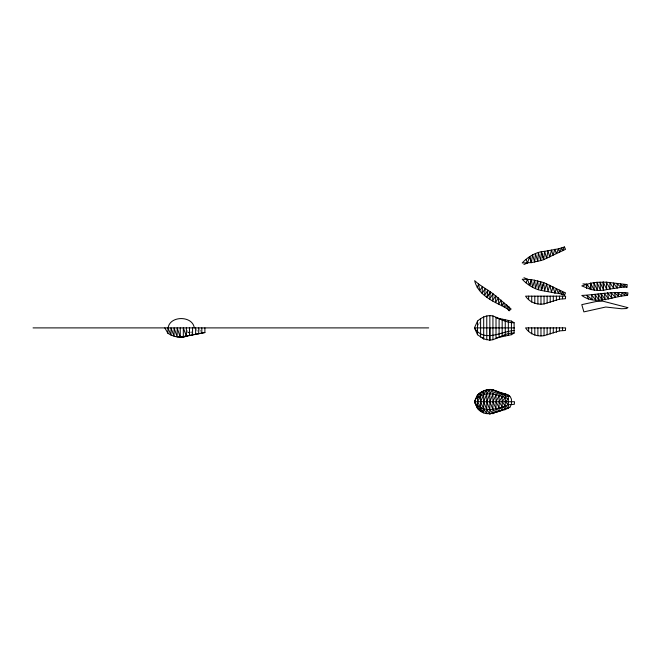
<?xml version="1.0" encoding="UTF-8"?>
<svg xmlns="http://www.w3.org/2000/svg" width="661" height="661" viewBox="0 0 661 661"><rect width="100%" height="100%" fill="white"/><g stroke="black" fill="none" stroke-linecap="round" stroke-linejoin="round"><path stroke-width="0.5" stroke-dasharray="3.31 2.48" d="M478.44 325.154L479.365 322.403M187.385 332.524L191.5 332.524M199.754 329.649L200.779 331.401M196.524 329.575L197.408 331.252M191.021 331.458L191.789 333.243M187.427 330.483L188.451 333.061"/><path stroke-width="0.99" d="M489.851 327.897L489.851 340.208C498.245 339.159 505.326 332.5 514.118 333.053L514.118 322.75L511.424 321.106L496.783 317.966M495.238 412.315L492.932 413.695L492.932 389.767C487.24 388.494 481.662 391.138 477.523 394.906L474.441 401.731L477.523 408.556C487.058 419.545 499.229 409.919 509.879 407.259L511.424 404.276L511.424 399.186C509.623 392.898 501.716 393.634 496.783 391.799M492.932 339.861L492.932 315.941C487.24 314.669 481.662 317.313 477.523 321.072L474.441 327.897L477.523 334.73L483.687 338.953L489.851 340.208L489.851 315.594M544.053 335.681L559.462 330.888L565.436 330.475L565.626 327.897L525.561 327.897C529.56 334.053 536.93 336.837 544.053 335.681L544.053 327.897M544.053 303.944L559.462 299.144L565.436 298.739L565.626 296.161L525.561 296.161C529.56 302.317 536.93 305.101 544.053 303.944L544.053 296.161M541.376 251.709L540.723 260.574L531.386 262.624L522.198 262.962C527.354 257.46 533.914 253.204 541.376 251.709L543.673 259.633L540.723 260.574L538.368 252.502L537.74 261.384L535.46 253.551L534.666 262.07L532.551 254.824L531.386 262.624L529.601 256.592L527.519 262.979L523.933 264.499M168.109 327.897C169.786 315.471 192.624 315.471 194.301 327.897M626.942 287.213L627.206 284.618L606.352 282.156L596.99 282.321L597.395 290.468L603.592 290.27L603.171 282.04L606.773 289.568L620.869 287.386L620.563 284.065L624.025 287.056L626.942 287.213L623.91 284.362L624.025 287.056L620.861 287.361L620.563 284.065M543.673 259.633L544.606 251.337L558.644 248.784L564.436 246.966L565.535 249.329L543.673 259.633L541.351 251.725L544.606 251.337L546.639 258.476L547.977 250.709L549.745 257.03L551.522 250.106L553.001 255.336L554.926 249.205L556.289 253.593L558.644 248.784L559.446 252.023L561.734 248.057L562.511 250.651L564.436 246.966M477.209 287.7L478.581 284.056L479.729 290.658L482.414 286.535L482.117 293.393L485.248 288.493L484.496 295.533L487.892 290.237L490.47 291.955L486.975 297.417L487.892 290.237L478.581 284.056L474.639 280.644C477.713 293.707 490.569 300.325 501.691 305.655L503.649 302.564L511.127 309.034L509.144 310.728L507.26 308.794L501.691 305.646M490.47 291.955L489.504 299.342L493.015 293.748L490.47 291.955L486.983 297.417M627.562 295.45L627.95 292.873C612.499 291.385 597.164 294.657 581.787 295.45C595.817 305.853 612.499 296.161 627.562 295.45L625.009 292.542L624.876 295.236L621.811 292.542L621.728 295.88L618.06 292.906L618.613 296.516L614.54 292.691L615.374 297.26L610.938 292.691L611.97 298.243L607.517 292.798L608.632 298.987L604.253 293.253L605.278 299.78L601.155 293.575L602.105 299.987L598.081 293.971L599.006 300.201L594.941 294.393L595.801 300.152L591.521 294.789L592.206 299.656L587.001 295.434L588.364 299.086M541.376 290.476L543.673 282.553L531.386 279.562L522.198 279.223C527.354 284.726 533.914 288.981 541.376 290.476L540.723 281.611L538.368 289.692L537.74 280.809L535.46 288.634L534.666 280.115L532.551 287.37L531.386 279.562L529.601 285.593L527.519 279.215L523.933 277.686M543.673 282.553L541.351 290.46L554.926 292.98L556.289 288.593L543.673 282.553L544.606 290.857L546.639 283.709L547.977 291.476L549.745 285.164L551.522 292.079L553.001 286.849L554.926 292.98M529.601 285.593L531.386 279.562M561.734 294.128L562.511 291.534L556.289 288.593L558.644 293.401L561.734 294.128L559.446 290.162L558.644 293.401L554.934 292.955M525.999 282.801L527.519 279.215M564.436 295.227L565.535 292.864L562.511 291.534L564.436 295.227L561.751 294.087M483.687 391.18L480.605 392.56L477.523 398.319C486.132 389.858 498.749 395.344 508.342 398.748L505.26 401.731L508.342 404.714L514.316 404.309L514.506 401.731L474.441 401.731L477.523 408.234L480.605 410.894L482.91 411.935M483.687 390.676L477.523 401.731L483.687 412.778L483.687 390.676L485.736 390.816M486.769 389.792L483.687 394.551L480.605 401.731L483.687 408.911L486.769 413.662L486.769 389.792L488.305 390.164M492.156 390.263L489.851 389.42L486.769 393.973L483.687 401.731L486.769 409.49L489.851 414.034L491.387 413.48M475.515 400.434L474.441 401.731L475.515 403.028M509.879 396.195L502.178 393.981L496.014 391.105L492.932 393.956L489.851 401.731L492.932 409.506L496.014 412.357L502.178 410.341L502.178 393.113L492.932 389.767L489.851 393.733L486.769 401.731L489.851 409.729L492.932 413.695M480.605 392.741L482.489 392.023L480.605 392.56L477.523 395.228L474.441 401.731C482.142 413.993 497.601 409.159 508.342 404.714M496.014 411.853L505.26 409.589L509.879 407.259M478.118 394.791L479.324 393.923M514.118 333.053L511.424 334.697L496.783 337.837M505.26 395.047L502.178 396.691L499.096 401.731L502.178 406.771L505.26 408.407M508.342 395.765L505.26 397.385L502.178 401.731L505.26 406.069L508.342 407.697M187.757 335.912L182.915 337.069L177.817 336.829M164.82 327.897L167.902 333.276C173.199 336.796 180.288 338.283 186.402 336.267L186.402 327.897M596.99 282.321L593.867 282.677L594.239 290.22L590.579 283.23L581.787 285.916L590.868 289.518L597.395 290.468L593.867 282.677L590.579 283.23L590.868 289.518L586.811 284.164L582.928 283.9M181.205 337.151L204.893 332.524L204.893 327.897M167.902 333.276L167.902 327.897L170.984 335.119L170.984 327.897L174.074 336.201L174.074 327.897L177.156 336.87L177.156 327.897L180.238 337.151L204.893 332.524L202.836 332.524M514.118 322.75C506.516 322.899 499.79 318.709 492.932 315.941M33.05 327.897L428.683 327.897M514.506 327.897L474.441 327.897C484.141 343.084 501.236 331.384 514.316 330.475M176.19 336.441L177.156 336.672M482.489 337.606L483.687 338.3M496.014 391.609L492.932 389.767L492.932 390.544M477.523 408.234L478.721 409.101M479.324 409.539L482.489 411.431L480.605 410.894L477.523 405.143M503.641 302.573L493.015 293.748L492.544 300.953L495.775 295.55L495.56 302.581L498.427 297.723L498.766 304.077L501.137 300.086L501.691 305.655M620.869 287.386L617.068 283.61L617.217 288.171L613.391 283.048L613.705 288.469L609.756 282.511L610.153 289.055L606.352 282.156L606.773 289.568L603.559 290.27L603.171 282.04M603.592 290.27L600.072 282.115L600.494 290.51L596.99 282.321M525.999 259.393L527.519 262.979M186.402 336.267L183.32 327.897L183.32 337.151M479.985 409.06L480.605 410.894L480.605 392.56M529.601 256.6L531.386 262.624M503.649 302.564L504.467 307.216L506.723 304.754L507.26 308.794L509.135 306.853L509.144 310.728M618.06 292.922L618.613 296.533M601.155 293.575L602.113 299.987M590.579 283.23L590.868 289.51M562.544 296.161L562.544 298.714M562.544 327.897L562.544 330.45M559.462 296.161L559.462 299.144M559.462 327.897L559.462 330.888M556.38 296.161L556.38 300.507M556.38 327.897L556.38 332.243M553.298 296.161L553.298 301.201M553.298 327.897L553.298 332.937M550.216 296.161L550.216 302.234M550.216 327.897L550.216 333.97M547.134 296.161L547.134 303.069M547.134 327.897L547.134 334.813M540.971 296.161L540.971 304.167M540.971 327.897L540.971 335.904M537.889 296.161L537.889 303.92M537.889 327.897L537.889 335.656M534.807 296.161L534.807 303.349M534.807 327.897L534.807 335.086M531.725 296.161L531.725 302.118M531.725 327.897L531.725 333.863M528.643 296.161L528.643 299.573M528.643 327.897L528.643 331.318M511.424 321.106L511.424 334.697M508.342 320.445L508.342 335.358M508.342 395.014L508.342 408.44M505.26 320.04L505.26 335.755M502.178 319.288L502.178 336.515M499.096 318.536L499.096 337.267M496.014 317.272L496.014 338.531M496.014 391.105L496.014 412.357M489.851 389.42L489.851 414.034M486.769 315.966L486.769 339.837M483.687 316.85L483.687 338.953M480.605 318.734L480.605 337.069M477.523 321.072L477.523 334.73M477.523 394.906L477.523 408.556M201.812 327.897L201.812 333.144M198.73 327.897L198.73 333.772M195.648 327.897L195.648 334.392M192.566 327.897L192.566 335.02M189.484 327.897L189.484 335.639M180.238 327.897L180.238 337.151M586.811 284.164L586.547 288.047L586.811 284.164M496.014 394.824L492.932 401.731L496.014 408.638L499.096 411.076L499.096 392.361L496.014 394.824M499.096 395.658L496.014 401.731L499.096 407.804L502.178 409.481L505.26 409.589L505.26 393.873L502.178 393.981L499.096 395.658M627.81 307.638L626.388 308.547L621.497 308.753L605.749 307.018L583.878 311.885L581.787 304.638L596.462 301.457L602.766 301.143L627.81 307.638"/></g></svg>
